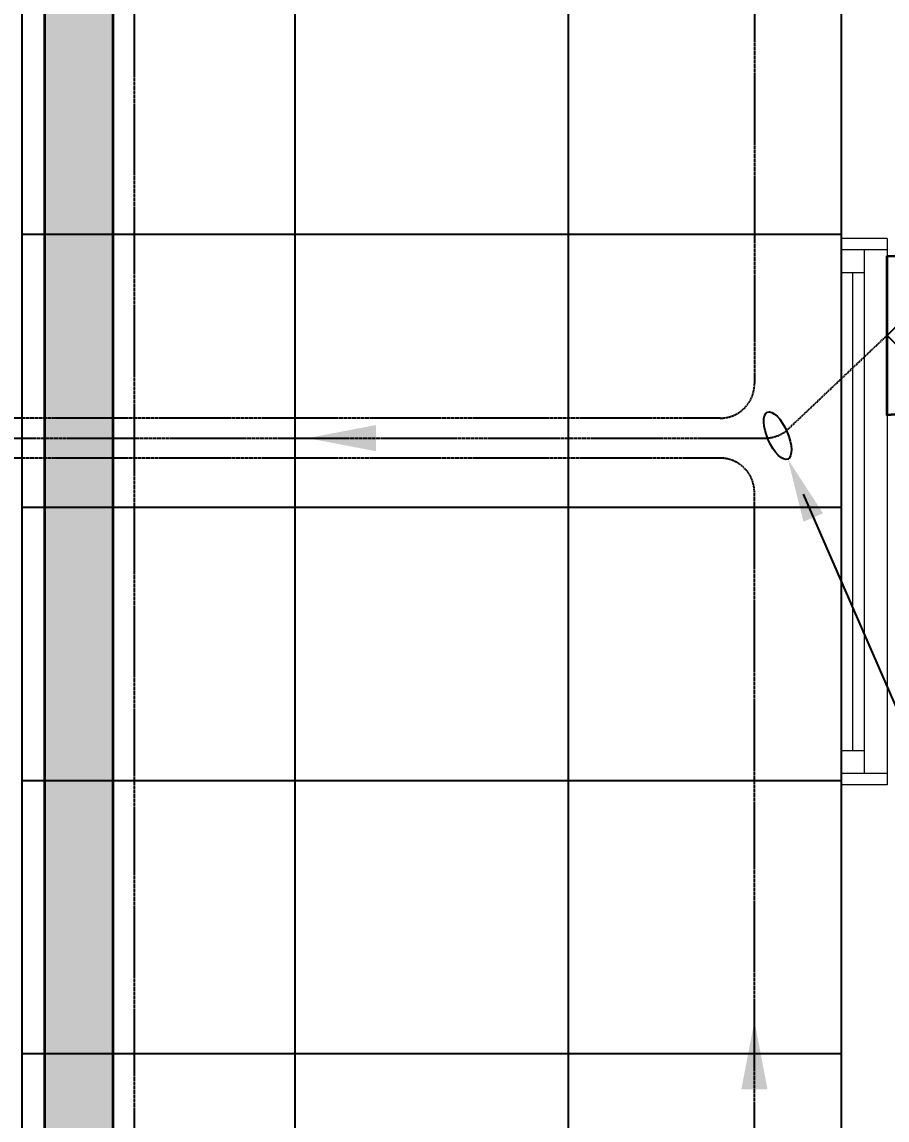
# Model space of a CAD drawing. Extents: x -12260 to 57327, y -29287 to 19916.
# Drawn here: x 23316 to 25216, y 1344 to 3756 of the extents above; entities that cross this region are included whole.
import ezdxf
from ezdxf import colors
from ezdxf.entities.mleader import LeaderData, LeaderLine
from ezdxf.enums import TextEntityAlignment as Align
from ezdxf.math import Vec2, Vec3

# ---------------------------------------------------------------- set-up
doc = ezdxf.new("R2010")
doc.units = 0
doc.header["$LTSCALE"] = 0.25
doc.linetypes.add('DASHDOT', pattern=[25.4, 12.7, -6.35, 0, -6.35])
doc.linetypes.add('HIDDEN', pattern=[9.525, 6.35, -3.175])
for name, color, linetype, lineweight in [('01-First Floor-FUR$0$Aluminum', 251, 'Continuous', 5), ('01-First Floor-FUR$0$Walls', 251, 'Continuous', 5), ('E-LITE-CIRC @ 100', 6, 'Continuous', 25), ('E-LITE-CLNG-CNDT', 6, 'DASHDOT', 35), ('E-LITE-EXIT-NUMB', 6, 'Continuous', 25), ('E-POWR-FLOR-CNDT', 6, 'HIDDEN', 25), ('E-POWR-FLOR-CNDT @ 100', 6, 'HIDDEN', 25), ('E-POWR-WALL @ 100', 4, 'Continuous', 35), ('T-CABL-TRAY', 60, 'Continuous', 35)]:
    doc.layers.add(name, color=color, linetype=linetype, lineweight=lineweight)
doc.layers.add('01-First Floor-FUR$0$FALSE CEILING', color=251, linetype='Continuous')
doc.styles.add('DC_SIMPLEX', font='SIMPLEX.shx', dxfattribs={"width": 0.7})

# ---------------------------------------------------------------- blocks, each defined once
blk = doc.blocks.new('01-First Floor-FUR$0$A$C37be4daf')
at = {"layer": '01-First Floor-FUR$0$Aluminum'}
for p, q in [((1416, 598.2), (216, 598.2)), ((241, 498.2), (241, 598.2)), ((291, 548.2), (291, 598.2)), ((1341, 548.2), (1341, 598.2)), ((1391, 498.2), (1391, 598.2)), ((291, 573.2), (1341, 573.2)), ((1391, 548.2), (241, 548.2)), ((1416, 498.2), (216, 498.2))]:
    blk.add_line(p, q, dxfattribs=at)
at = {"layer": '01-First Floor-FUR$0$Walls'}
for p, q in [((216, 498.2), (216, 598.2)), ((1416, 498.2), (1416, 598.2))]:
    blk.add_line(p, q, dxfattribs=at)
blk = doc.blocks.new('01-First Floor-FUR')
at = {"layer": '01-First Floor-FUR$0$FALSE CEILING', "linetype": 'Continuous'}
for p, q in [((23915.6, -910), (23915.6, 8610)), ((24515.6, -910), (24515.6, 8610)), ((23315.6, 3290), (25115.6, 3290)), ((23315.6, 2690), (25115.6, 2690)), ((23315.6, 2090), (25115.6, 2090)), ((23315.6, 1490), (25115.6, 1490))]:
    blk.add_line(p, q, dxfattribs=at)
at = {"layer": '01-First Floor-FUR$0$FALSE CEILING'}
blk.add_lwpolyline([(23315.6, -910), (25115.6, -910), (25115.6, 8610), (23315.6, 8610)], close=True, dxfattribs=at)
at = {"layer": '01-First Floor-FUR$0$Walls'}
blk.add_line((25115.6, 1240), (25115.6, 3930), dxfattribs=at)
at = {"rotation": 90}
blk.add_blockref('01-First Floor-FUR$0$A$C37be4daf', (25713.8, 1864), dxfattribs=at)
blk = doc.blocks.new('*U26')
blk.add_line((0, -1.75), (0, -3.25))
blk.add_lwpolyline([(-1.75, 0, 1), (1.75, 0)], format="xyb", close=True)
at = {"layer": 'Defpoints'}
for p, q in [((-2.475, -2.475), (0, 0)), ((2.475, -2.475), (0, 0)), ((2.475, -0.758), (-2.475, -0.758))]:
    blk.add_line(p, q, dxfattribs=at)
at = {"layer": 'E-LITE-EXIT-NUMB', "style": 'DC_SIMPLEX', "width": 0.7, "flags": 8}
blk.add_attdef('TYPE', text='', height=2, rotation=360, dxfattribs=at).set_placement((-2.682, 5.238), align=Align.RIGHT)
blk.add_attdef('CIRCUIT', (2.682, 5.238), '', height=2, rotation=360, dxfattribs=at)
blk = doc.blocks.new('*U18')
blk.add_hatch(color=256).paths.add_polyline_path([(0, -0.287), (1.5, 0), (0, 0.287)])
blk = doc.blocks.new('ARR0W')
at = {"color": 45}
blk.add_ellipse((0, 0), major_axis=(0.4, 0), ratio=0.4, dxfattribs=at)
at = {"color": 45, "ltscale": 0.5}
blk.add_solid([(-1.4, 0.167), (-0.4, 0), (-1.4, -0.167)], dxfattribs=at)
blk = doc.blocks.new('*U9')
blk.add_hatch(color=256).paths.add_polyline_path([(-0.287, 0), (0, -1.5), (0.287, 0)])
blk = doc.blocks.new('*U59')
at = {"lineweight": 0}
h = blk.add_hatch(dxfattribs=at)
h.set_pattern_fill('HEX', color=253, scale=8, angle=180, style=0)
h.set_pattern_definition([(180, (-15402.3, -2e-10), (6e-13, -43.99409), [25.4, -50.8]), (300, (-15402.3, -2e-10), (38.1, 21.99705), [25.4, -50.8]), (240, (-15427.7, -2e-10), (38.1, -21.99705), [25.4, -50.8])])
h.paths.add_polyline_path([(-8700.7, 150), (-8700.7, 0), (0, 0), (0, 150)])
at = {"color": 0}
for p, q in [((0, 150), (-8700.7, 150)), ((0, 0), (-8700.7, 0))]:
    blk.add_line(p, q, dxfattribs=at)
blk = doc.blocks.new('A$Cd86d5af4')
at = {"layer": 'T-CABL-TRAY', "linetype": 'Continuous', "rotation": 270}
blk.add_blockref('*U59', (-24275.4, -1623.5), dxfattribs=at)

msp = doc.modelspace()

# ---------------------------------------------------------------- linework, layer by layer
at = {"layer": 'E-POWR-FLOR-CNDT'}
msp.add_lwpolyline([(23439.3, -201.3), (23563.1, -77.5), (23563.1, 7559.2), (23439.3, 7682.9)], dxfattribs=at)
for points in [[(25215.6, 7052.6), (24924.3, 6739.9), (24924.3, 2960.6, -0.414214), (24849.3, 2885.6), (6785.8, 2885.6, -0.357236), (6712.3, 2945.9), (6553.3, 3736.9)], [(25215.6, 25.9), (24999.3, 25.9, -0.414214), (24924.3, 100.9), (24924.3, 2722.7, 0.414214), (24849.3, 2797.7), (6693.2, 2797.7, -0.392468), (6618.4, 2867.1), (6553.3, 3736.9)], [(6553.3, 3736.9), (6683.6, 2905.1, 0.369387), (6757.7, 2841.7), (24947.5, 2841.7, 0.191985), (24999.1, 2862.2), (25215.6, 3067.4)]]:
    msp.add_lwpolyline(points, format="xyb", dxfattribs=at)

# ---------------------------------------------------------------- block references
at = {"layer": 'E-LITE-CLNG-CNDT'}
msp.add_blockref('01-First Floor-FUR', (0, 0), dxfattribs=at)
at = {"layer": 'E-POWR-FLOR-CNDT'}
msp.add_blockref('A$Cd86d5af4', (47641, 726), dxfattribs=at)
at = {"layer": 'E-POWR-FLOR-CNDT @ 100', "xscale": 100, "yscale": 100, "zscale": 100, "rotation": 180}
for name, p in [('*U18', (24092.8, 2841.7)), ('*U9', (24924.3, 1411.8))]:
    msp.add_blockref(name, p, dxfattribs=at)
at = {"layer": 'E-POWR-WALL @ 100', "xscale": -100, "yscale": 100, "zscale": 100, "rotation": 90}
msp.add_blockref('*U26', (25215.6, 3067.4), dxfattribs=at)

# ---------------------------------------------------------------- leaders
at = {"layer": 'E-LITE-CIRC @ 100'}
ml = msp.add_multileader_mtext('Standard', dxfattribs=at)
ml.set_content('{\\Fdc_el_romans|c0;\\W0.8;TO\\Fromans|c0; \\Fsimplex|c0;LP-F1/S12}', color=256, style='DC_SIMPLEX')
ml.set_leader_properties()
ml.set_arrow_properties(name='ARR0W')
ml.build(insert=Vec2(0, 0))
ml.multileader.update_dxf_attribs({"dogleg_length": 200, "arrow_head_size": 140, "scale": 100})
ctx = ml.context
ctx.base_point, ctx.scale, ctx.char_height, ctx.arrow_head_size, ctx.landing_gap_size, ctx.plane_origin, ctx.plane_x_axis, ctx.plane_y_axis = Vec3(25401.8, 2117.3), 100, 200, 140, 140, Vec3(45562.9, -230.1), Vec3(1, 0.000001, 0), Vec3(-0.000001, 1, 0)
notes = []
notes.append((ctx, [(0, (1, 1, 0), (25293, 2117.3), (1, 0.000001, 0), 108.8, [(0, [(24975.3, 2847)], 0, [])])]))
ctx.mtext.insert, ctx.mtext.text_direction, ctx.mtext.rotation, ctx.mtext.flow_direction = Vec3(25541.8, 2250.7), Vec3(1, 0.000001, 0), 0.000001, 5
for ctx, leaders in notes:
    for number, flags, end, landing, length, lines in leaders:
        leader = LeaderData()
        leader.index, (leader.has_last_leader_line, leader.has_dogleg_vector, leader.attachment_direction) = number, flags
        leader.last_leader_point, leader.dogleg_vector, leader.dogleg_length = Vec3(end), Vec3(landing), length
        for number, points, colour, breaks in lines:
            line = LeaderLine()
            line.index, line.vertices, line.color, line.breaks = number, Vec3.list(points), colors.encode_raw_color(colour), breaks
            leader.lines.append(line)
        ctx.leaders.append(leader)

doc.saveas('drawing.dxf')
